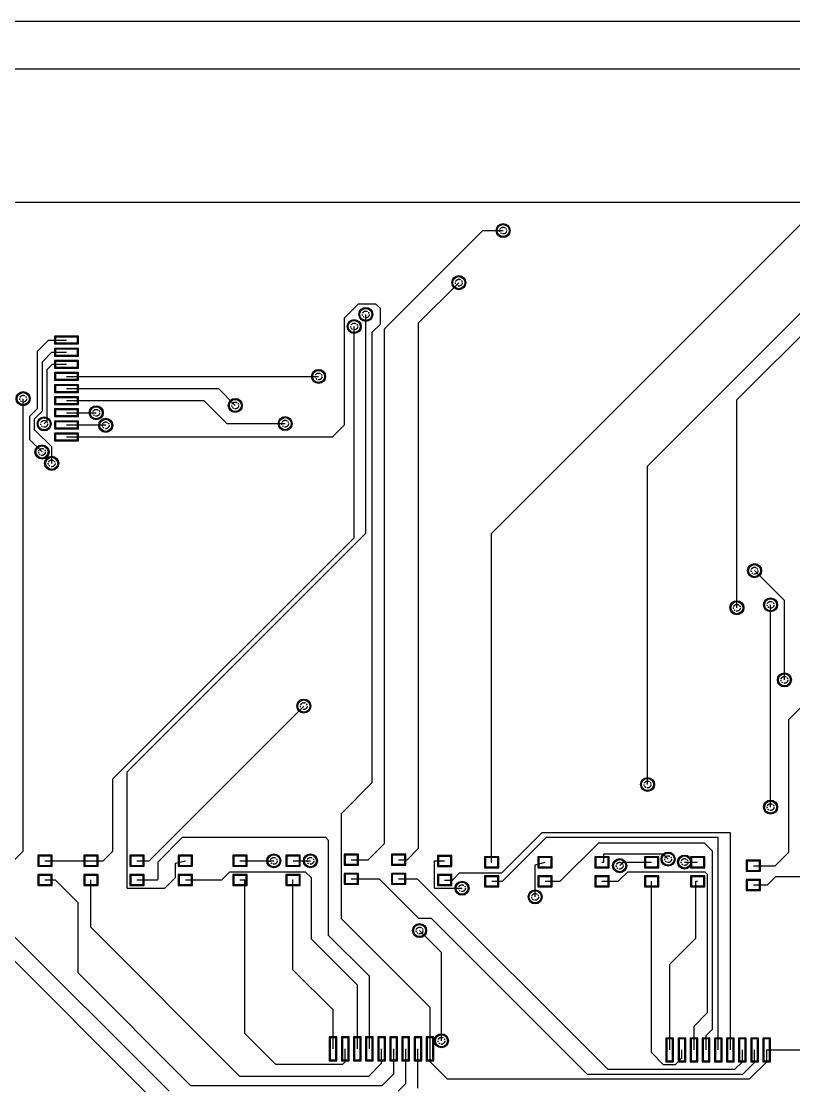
# Model space of a CAD drawing. Extents: x 208 to 628, y 649 to 1243.
# Drawn here: x 297.1 to 378.1, y 1131 to 1242.7 of the extents above; entities that cross this region are included whole.
import ezdxf

# ---------------------------------------------------------------- set-up
doc = ezdxf.new("R2010")
doc.units = 0
doc.header["$MEASUREMENT"] = 0
doc.linetypes.add('PHANTOM2', pattern=[1.25, 0.625, -0.125, 0.125, -0.125, 0.125, -0.125])
doc.layers.get('0').update_dxf_attribs({"linetype": 'CONTINUOUS'})
for name, color, linetype in [('BottomSolder', 6, 'CONTINUOUS'), ('MultiLayer', 9, 'CONTINUOUS'), ('TOPLAYER', 250, 'CONTINUOUS'), ('TopPaste', 8, 'CONTINUOUS'), ('TopSolder', 216, 'CONTINUOUS'), ('VIAHOLELAYER', 255, 'PHANTOM2')]:
    doc.layers.add(name, color=color, linetype=linetype)
doc.layers.add('Рамка2', color=7, linetype='CONTINUOUS', lineweight=25)

msp = doc.modelspace()

# ---------------------------------------------------------------- linework, layer by layer
at = {"linetype": 'Continuous'}
msp.add_lwpolyline([(208.147, 648.65), (208.147, 1242.65), (628.147, 1242.65), (628.147, 648.65)], close=True, dxfattribs=at)
at = {"layer": 'BottomSolder'}
for centre in [(347.616, 1220.7), (342.968, 1215.239), (333.214, 1211.912), (331.995, 1210.642), (328.261, 1205.41), (297.273, 1203.073), (304.944, 1201.6), (319.524, 1202.362), (299.483, 1200.431), (324.756, 1200.457), (305.935, 1200.279), (299.255, 1197.485), (300.271, 1196.291), (373.981, 1185.039), (375.658, 1181.457), (372.127, 1181.153), (377.106, 1173.583), (326.712, 1170.84), (362.755, 1162.611), (375.658, 1160.248), (323.562, 1154.61), (327.398, 1154.61), (364.914, 1154.787), (359.834, 1154.102), (366.641, 1154.483), (343.298, 1151.739), (350.969, 1150.825), (338.853, 1147.294), (341.139, 1135.737)]:
    msp.add_circle(centre, 0.737, dxfattribs=at)
at = {"layer": 'MultiLayer'}
for centre in [(347.616, 1220.7), (342.968, 1215.239), (333.214, 1211.912), (331.995, 1210.642), (328.261, 1205.41), (297.273, 1203.073), (304.944, 1201.6), (319.524, 1202.362), (324.756, 1200.457), (299.483, 1200.431), (305.935, 1200.279), (299.255, 1197.485), (300.271, 1196.291), (373.981, 1185.039), (372.127, 1181.153), (375.658, 1181.457), (377.106, 1173.583), (326.712, 1170.84), (362.755, 1162.611), (375.658, 1160.248), (364.914, 1154.787), (323.562, 1154.61), (327.398, 1154.61), (359.834, 1154.102), (366.641, 1154.483), (343.298, 1151.739), (350.969, 1150.825), (338.853, 1147.294), (341.139, 1135.737)]:
    msp.add_circle(centre, 0.635, dxfattribs=at)
at = {"layer": 'TOPLAYER'}
for p, q in [((245.33, 1223.698), (558.004, 1223.698)), ((346.397, 1188.925), (380.382, 1222.91)), ((362.755, 1196.012), (389.145, 1222.402)), ((372.127, 1202.946), (391.076, 1221.894)), ((335.17, 1210.396), (345.475, 1220.7)), ((345.475, 1220.7), (347.616, 1220.7)), ((338.752, 1211.023), (342.968, 1215.239)), ((330.979, 1211.556), (332.452, 1213.03)), ((332.452, 1213.03), (334.227, 1213.03)), ((334.227, 1213.03), (334.735, 1212.522)), ((334.735, 1210.9), (334.735, 1212.522)), ((330.979, 1200.33), (330.979, 1211.556)), ((333.214, 1188.976), (333.214, 1211.912)), ((331.995, 1188.493), (331.995, 1210.642)), ((333.875, 1210.04), (334.735, 1210.9)), ((333.875, 1162.814), (333.875, 1210.04)), ((335.17, 1156.422), (335.17, 1210.396)), ((338.752, 1155.94), (338.752, 1211.023)), ((298.794, 1208.073), (299.94, 1209.22)), ((299.94, 1209.22), (301.824, 1209.22)), ((302.974, 1209.52), (300.674, 1209.52)), ((300.674, 1209.52), (300.674, 1208.92)), ((300.674, 1208.92), (302.974, 1208.92)), ((302.974, 1208.92), (302.974, 1209.52)), ((298.794, 1202.061), (298.794, 1208.073)), ((299.298, 1206.951), (300.296, 1207.95)), ((300.296, 1207.95), (301.824, 1207.95)), ((302.974, 1208.25), (300.674, 1208.25)), ((300.674, 1208.25), (300.674, 1207.65)), ((302.974, 1207.65), (302.974, 1208.25)), ((299.298, 1201.795), (299.298, 1206.951)), ((299.802, 1206.134), (300.347, 1206.68)), ((300.347, 1206.68), (301.824, 1206.68)), ((300.674, 1207.65), (302.974, 1207.65)), ((302.974, 1206.98), (300.674, 1206.98)), ((300.674, 1206.98), (300.674, 1206.38)), ((302.974, 1206.38), (302.974, 1206.98)), ((299.802, 1200.749), (299.802, 1206.134)), ((300.674, 1206.38), (302.974, 1206.38)), ((302.974, 1205.71), (300.674, 1205.71)), ((300.674, 1205.71), (300.674, 1205.11)), ((302.974, 1205.11), (302.974, 1205.71)), ((300.674, 1205.11), (302.974, 1205.11)), ((302.974, 1204.44), (300.674, 1204.44)), ((300.674, 1204.44), (300.674, 1203.84)), ((301.824, 1205.41), (328.261, 1205.41)), ((302.974, 1203.84), (302.974, 1204.44)), ((300.674, 1203.84), (302.974, 1203.84)), ((301.824, 1204.14), (317.746, 1204.14)), ((317.746, 1204.14), (319.524, 1202.362)), ((297.273, 1155.626), (297.273, 1203.073)), ((302.974, 1203.17), (300.674, 1203.17)), ((300.674, 1203.17), (300.674, 1202.57)), ((300.674, 1202.57), (302.974, 1202.57)), ((301.824, 1202.87), (316.222, 1202.87)), ((302.974, 1202.57), (302.974, 1203.17)), ((316.222, 1202.87), (318.635, 1200.457)), ((372.127, 1181.153), (372.127, 1202.946)), ((297.967, 1201.234), (298.794, 1202.061)), ((297.967, 1198.772), (297.967, 1201.234)), ((298.471, 1200.968), (299.298, 1201.795)), ((302.974, 1201.9), (300.674, 1201.9)), ((300.674, 1201.9), (300.674, 1201.3)), ((300.674, 1201.3), (302.974, 1201.3)), ((301.824, 1201.6), (304.944, 1201.6)), ((302.974, 1201.3), (302.974, 1201.9)), ((298.471, 1199.822), (298.471, 1200.968)), ((299.483, 1200.431), (299.802, 1200.749)), ((302.974, 1200.63), (300.674, 1200.63)), ((300.674, 1200.63), (300.674, 1200.03)), ((300.674, 1200.03), (302.974, 1200.03)), ((301.824, 1200.33), (305.884, 1200.33)), ((302.974, 1200.03), (302.974, 1200.63)), ((305.884, 1200.33), (305.935, 1200.279)), ((318.635, 1200.457), (324.756, 1200.457)), ((329.709, 1199.06), (330.979, 1200.33)), ((298.471, 1199.822), (300.271, 1198.022)), ((302.974, 1199.36), (300.674, 1199.36)), ((300.674, 1199.36), (300.674, 1198.76)), ((301.824, 1199.06), (329.709, 1199.06)), ((302.974, 1198.76), (302.974, 1199.36)), ((297.967, 1198.772), (299.255, 1197.485)), ((300.271, 1196.291), (300.271, 1198.022)), ((300.674, 1198.76), (302.974, 1198.76)), ((362.755, 1162.611), (362.755, 1196.012)), ((308.17, 1163.931), (333.214, 1188.976)), ((346.397, 1154.467), (346.397, 1188.925)), ((306.697, 1163.195), (331.995, 1188.493)), ((373.981, 1185.039), (377.106, 1181.915)), ((375.658, 1160.248), (375.658, 1181.457)), ((377.106, 1173.583), (377.106, 1181.915)), ((377.588, 1169.443), (381.043, 1172.898)), ((310.481, 1154.61), (326.712, 1170.84)), ((377.588, 1155.533), (377.588, 1169.443)), ((306.697, 1155.626), (306.697, 1163.195)), ((308.17, 1151.739), (308.17, 1163.931)), ((330.649, 1159.588), (333.875, 1162.814)), ((330.649, 1148.514), (330.649, 1159.588)), ((347.464, 1153.34), (351.709, 1157.585)), ((351.709, 1157.585), (371.387, 1157.585)), ((371.387, 1157.585), (371.439, 1157.534)), ((311.438, 1154.513), (313.998, 1157.073)), ((313.998, 1157.073), (328.979, 1157.073)), ((328.979, 1157.073), (329.303, 1156.749)), ((329.303, 1146.786), (329.303, 1156.749)), ((347.531, 1152.467), (352.145, 1157.081)), ((352.145, 1157.081), (370.138, 1157.081)), ((353.601, 1152.467), (357.645, 1156.511)), ((357.645, 1156.511), (368.677, 1156.511)), ((368.677, 1156.511), (369.562, 1155.626)), ((370.138, 1157.081), (370.169, 1157.051)), ((370.169, 1134.776), (370.169, 1157.051)), ((371.439, 1134.776), (371.439, 1157.534)), ((296.257, 1154.61), (297.273, 1155.626)), ((305.681, 1154.61), (306.697, 1155.626)), ((333.468, 1154.721), (335.17, 1156.422)), ((337.532, 1154.721), (338.752, 1155.94)), ((358.157, 1155.346), (364.355, 1155.346)), ((358.157, 1154.467), (358.157, 1155.346)), ((364.355, 1155.346), (364.914, 1154.787)), ((369.562, 1136.96), (369.562, 1155.626)), ((376.14, 1154.086), (377.588, 1155.533)), ((300.207, 1155.085), (298.907, 1155.085)), ((298.907, 1155.085), (298.907, 1154.135)), ((299.557, 1154.61), (304.383, 1154.61)), ((300.207, 1154.135), (300.207, 1155.085)), ((305.033, 1155.085), (303.733, 1155.085)), ((303.733, 1155.085), (303.733, 1154.135)), ((304.383, 1154.61), (305.681, 1154.61)), ((305.033, 1154.135), (305.033, 1155.085)), ((309.859, 1155.085), (308.559, 1155.085)), ((308.559, 1155.085), (308.559, 1154.135)), ((309.209, 1154.61), (310.481, 1154.61)), ((309.859, 1154.135), (309.859, 1155.085)), ((311.438, 1152.7), (311.438, 1154.513)), ((313.25, 1154.356), (314.289, 1154.61)), ((313.25, 1152.857), (313.25, 1154.356)), ((314.939, 1155.085), (313.639, 1155.085)), ((313.639, 1155.085), (313.639, 1154.135)), ((314.939, 1154.135), (314.939, 1155.085)), ((320.654, 1155.085), (319.354, 1155.085)), ((319.354, 1155.085), (319.354, 1154.135)), ((320.004, 1154.61), (323.562, 1154.61)), ((320.654, 1154.135), (320.654, 1155.085)), ((326.242, 1155.085), (324.942, 1155.085)), ((324.942, 1155.085), (324.942, 1154.135)), ((325.592, 1154.61), (327.398, 1154.61)), ((326.242, 1154.135), (326.242, 1155.085)), ((332.338, 1155.196), (331.038, 1155.196)), ((331.038, 1155.196), (331.038, 1154.246)), ((331.038, 1154.246), (332.338, 1154.246)), ((331.688, 1154.721), (333.468, 1154.721)), ((332.338, 1154.246), (332.338, 1155.196)), ((337.291, 1155.196), (335.991, 1155.196)), ((335.991, 1155.196), (335.991, 1154.246)), ((335.991, 1154.246), (337.291, 1154.246)), ((336.641, 1154.721), (337.532, 1154.721)), ((337.291, 1154.246), (337.291, 1155.196)), ((340.428, 1151.739), (340.428, 1154.594)), ((340.428, 1154.594), (341.467, 1154.594)), ((342.117, 1155.069), (340.817, 1155.069)), ((340.817, 1155.069), (340.817, 1154.119)), ((342.117, 1154.119), (342.117, 1155.069)), ((347.07, 1154.942), (345.77, 1154.942)), ((345.77, 1154.942), (345.77, 1153.992)), ((346.397, 1154.467), (346.42, 1154.467)), ((347.07, 1153.992), (347.07, 1154.942)), ((350.969, 1154.187), (352.008, 1154.467)), ((352.658, 1154.942), (351.358, 1154.942)), ((351.358, 1154.942), (351.358, 1153.992)), ((352.658, 1153.992), (352.658, 1154.942)), ((358.627, 1154.942), (357.327, 1154.942)), ((357.327, 1154.942), (357.327, 1153.992)), ((357.977, 1154.467), (358.157, 1154.467)), ((358.627, 1153.992), (358.627, 1154.942)), ((359.834, 1154.102), (360.199, 1154.467)), ((360.199, 1154.467), (363.184, 1154.467)), ((363.834, 1154.942), (362.534, 1154.942)), ((362.534, 1154.942), (362.534, 1153.992)), ((363.834, 1153.992), (363.834, 1154.942)), ((366.641, 1154.483), (366.657, 1154.467)), ((366.657, 1154.467), (368.01, 1154.467)), ((368.66, 1154.942), (367.36, 1154.942)), ((367.36, 1154.942), (367.36, 1153.992)), ((368.66, 1153.992), (368.66, 1154.942)), ((374.502, 1154.561), (373.202, 1154.561)), ((373.202, 1154.561), (373.202, 1153.611)), ((374.502, 1153.611), (374.502, 1154.561)), ((298.907, 1154.135), (300.207, 1154.135)), ((303.733, 1154.135), (305.033, 1154.135)), ((308.559, 1154.135), (309.859, 1154.135)), ((313.639, 1154.135), (314.939, 1154.135)), ((318.108, 1152.61), (318.965, 1153.467)), ((318.965, 1153.467), (326.864, 1153.467)), ((319.354, 1154.135), (320.654, 1154.135)), ((324.942, 1154.135), (326.242, 1154.135)), ((326.864, 1153.467), (327.499, 1152.832)), ((332.338, 1153.196), (331.038, 1153.196)), ((331.038, 1153.196), (331.038, 1152.246)), ((332.338, 1152.246), (332.338, 1153.196)), ((337.291, 1153.196), (335.991, 1153.196)), ((335.991, 1153.196), (335.991, 1152.246)), ((337.291, 1152.246), (337.291, 1153.196)), ((340.817, 1154.119), (342.117, 1154.119)), ((342.288, 1152.594), (343.034, 1153.34)), ((343.034, 1153.34), (347.464, 1153.34)), ((345.77, 1153.992), (347.07, 1153.992)), ((350.969, 1150.825), (350.969, 1154.187)), ((351.358, 1153.992), (352.658, 1153.992)), ((357.327, 1153.992), (358.627, 1153.992)), ((359.673, 1152.467), (360.673, 1153.467)), ((360.673, 1153.467), (368.774, 1153.467)), ((362.534, 1153.992), (363.834, 1153.992)), ((367.36, 1153.992), (368.66, 1153.992)), ((368.774, 1153.467), (369.054, 1153.187)), ((369.054, 1138.712), (369.054, 1153.187)), ((373.202, 1153.611), (374.502, 1153.611)), ((373.852, 1154.086), (376.14, 1154.086)), ((300.207, 1153.085), (298.907, 1153.085)), ((298.907, 1153.085), (298.907, 1152.135)), ((298.907, 1152.135), (300.207, 1152.135)), ((299.557, 1152.61), (300.62, 1152.61)), ((300.207, 1152.135), (300.207, 1153.085)), ((300.62, 1152.61), (303.039, 1150.19)), ((305.033, 1153.085), (303.733, 1153.085)), ((303.733, 1153.085), (303.733, 1152.135)), ((303.733, 1152.135), (305.033, 1152.135)), ((304.36, 1152.61), (304.383, 1152.61)), ((304.36, 1147.65), (304.36, 1152.61)), ((305.033, 1152.135), (305.033, 1153.085)), ((309.859, 1153.085), (308.559, 1153.085)), ((308.559, 1153.085), (308.559, 1152.135)), ((308.559, 1152.135), (309.859, 1152.135)), ((309.209, 1152.61), (311.347, 1152.61)), ((309.859, 1152.135), (309.859, 1153.085)), ((311.347, 1152.61), (311.438, 1152.7)), ((312.132, 1151.739), (313.25, 1152.857)), ((314.939, 1153.085), (313.639, 1153.085)), ((313.639, 1153.085), (313.639, 1152.135)), ((313.639, 1152.135), (314.939, 1152.135)), ((314.289, 1152.61), (318.108, 1152.61)), ((314.939, 1152.135), (314.939, 1153.085)), ((320.654, 1153.085), (319.354, 1153.085)), ((319.354, 1153.085), (319.354, 1152.135)), ((319.354, 1152.135), (320.654, 1152.135)), ((320.004, 1152.61), (320.526, 1152.61)), ((320.526, 1136.487), (320.526, 1152.61)), ((320.654, 1152.135), (320.654, 1153.085)), ((326.242, 1153.085), (324.942, 1153.085)), ((324.942, 1153.085), (324.942, 1152.135)), ((324.942, 1152.135), (326.242, 1152.135)), ((325.569, 1152.61), (325.592, 1152.61)), ((325.569, 1143.18), (325.569, 1152.61)), ((326.242, 1152.135), (326.242, 1153.085)), ((327.499, 1146.405), (327.499, 1152.832)), ((331.038, 1152.246), (332.338, 1152.246)), ((331.688, 1152.721), (334.611, 1152.721)), ((334.611, 1152.721), (338.743, 1148.589)), ((335.991, 1152.246), (337.291, 1152.246)), ((336.641, 1152.721), (338.609, 1152.721)), ((338.609, 1152.721), (358.585, 1132.744)), ((342.117, 1153.069), (340.817, 1153.069)), ((340.817, 1153.069), (340.817, 1152.119)), ((340.817, 1152.119), (342.117, 1152.119)), ((341.467, 1152.594), (342.288, 1152.594)), ((342.117, 1152.119), (342.117, 1153.069)), ((347.07, 1152.942), (345.77, 1152.942)), ((345.77, 1152.942), (345.77, 1151.992)), ((345.77, 1151.992), (347.07, 1151.992)), ((346.42, 1152.467), (347.531, 1152.467)), ((347.07, 1151.992), (347.07, 1152.942)), ((352.658, 1152.942), (351.358, 1152.942)), ((351.358, 1152.942), (351.358, 1151.992)), ((351.358, 1151.992), (352.658, 1151.992)), ((352.008, 1152.467), (353.601, 1152.467)), ((352.658, 1151.992), (352.658, 1152.942)), ((358.627, 1152.942), (357.327, 1152.942)), ((357.327, 1152.942), (357.327, 1151.992)), ((357.327, 1151.992), (358.627, 1151.992)), ((357.977, 1152.467), (359.673, 1152.467)), ((358.627, 1151.992), (358.627, 1152.942)), ((363.834, 1152.942), (362.534, 1152.942)), ((362.534, 1152.942), (362.534, 1151.992)), ((362.534, 1151.992), (363.834, 1151.992)), ((363.161, 1152.467), (363.184, 1152.467)), ((363.161, 1134.493), (363.161, 1152.467)), ((363.834, 1151.992), (363.834, 1152.942)), ((368.66, 1152.942), (367.36, 1152.942)), ((367.36, 1152.942), (367.36, 1151.992)), ((367.36, 1151.992), (368.66, 1151.992)), ((367.835, 1152.467), (368.01, 1152.467)), ((367.835, 1146.507), (367.835, 1152.467)), ((368.66, 1151.992), (368.66, 1152.942)), ((374.502, 1152.561), (373.202, 1152.561)), ((373.202, 1152.561), (373.202, 1151.611)), ((373.852, 1152.086), (375.318, 1152.086)), ((374.502, 1151.611), (374.502, 1152.561)), ((375.318, 1152.086), (376.191, 1152.959)), ((376.191, 1152.959), (391.609, 1152.959)), ((308.17, 1151.739), (312.132, 1151.739)), ((340.428, 1151.739), (343.298, 1151.739)), ((373.202, 1151.611), (374.502, 1151.611)), ((303.039, 1142.849), (303.039, 1150.19)), ((291.533, 1148.945), (310.57, 1129.908)), ((295.038, 1147.98), (312.576, 1130.442)), ((304.36, 1147.65), (319.981, 1132.029)), ((330.649, 1148.514), (339.943, 1139.22)), ((338.743, 1148.589), (340.057, 1148.589)), ((340.057, 1148.589), (356.406, 1132.24)), ((327.499, 1146.405), (332.323, 1141.582)), ((329.303, 1146.786), (333.593, 1142.497)), ((338.853, 1147.294), (341.139, 1145.008)), ((365.089, 1143.761), (367.835, 1146.507)), ((341.139, 1135.737), (341.139, 1145.008)), ((325.569, 1143.18), (329.783, 1138.966)), ((365.089, 1134.776), (365.089, 1143.761)), ((303.039, 1142.849), (314.825, 1131.064)), ((333.593, 1134.903), (333.593, 1142.497)), ((332.323, 1134.903), (332.323, 1141.582)), ((329.783, 1134.903), (329.783, 1138.966)), ((339.943, 1134.903), (339.943, 1139.22)), ((367.629, 1137.287), (369.054, 1138.712)), ((320.526, 1136.487), (323.74, 1133.274)), ((367.629, 1134.776), (367.629, 1137.287)), ((368.899, 1136.296), (369.562, 1136.96)), ((330.083, 1136.053), (329.483, 1136.053)), ((329.483, 1136.053), (329.483, 1133.753)), ((330.083, 1133.753), (330.083, 1136.053)), ((331.353, 1136.053), (330.753, 1136.053)), ((330.753, 1136.053), (330.753, 1133.753)), ((331.353, 1133.753), (331.353, 1136.053)), ((332.623, 1136.053), (332.023, 1136.053)), ((332.023, 1136.053), (332.023, 1133.753)), ((332.623, 1133.753), (332.623, 1136.053)), ((333.893, 1136.053), (333.293, 1136.053)), ((333.293, 1136.053), (333.293, 1133.753)), ((333.893, 1133.753), (333.893, 1136.053)), ((335.163, 1136.053), (334.563, 1136.053)), ((334.563, 1136.053), (334.563, 1133.753)), ((335.163, 1133.753), (335.163, 1136.053)), ((336.433, 1136.053), (335.833, 1136.053)), ((335.833, 1136.053), (335.833, 1133.753)), ((336.433, 1133.753), (336.433, 1136.053)), ((337.703, 1136.053), (337.103, 1136.053)), ((337.103, 1136.053), (337.103, 1133.753)), ((337.703, 1133.753), (337.703, 1136.053)), ((338.973, 1136.053), (338.373, 1136.053)), ((338.373, 1136.053), (338.373, 1133.753)), ((338.973, 1133.753), (338.973, 1136.053)), ((340.243, 1136.053), (339.643, 1136.053)), ((339.643, 1136.053), (339.643, 1133.753)), ((340.243, 1133.753), (340.243, 1136.053)), ((365.389, 1135.926), (364.789, 1135.926)), ((364.789, 1135.926), (364.789, 1133.626)), ((365.389, 1133.626), (365.389, 1135.926)), ((366.659, 1135.926), (366.059, 1135.926)), ((366.059, 1135.926), (366.059, 1133.626)), ((366.659, 1133.626), (366.659, 1135.926)), ((367.929, 1135.926), (367.329, 1135.926)), ((367.329, 1135.926), (367.329, 1133.626)), ((367.929, 1133.626), (367.929, 1135.926)), ((369.199, 1135.926), (368.599, 1135.926)), ((368.599, 1135.926), (368.599, 1133.626)), ((368.899, 1134.776), (368.899, 1136.296)), ((369.199, 1133.626), (369.199, 1135.926)), ((370.469, 1135.926), (369.869, 1135.926)), ((369.869, 1135.926), (369.869, 1133.626)), ((370.469, 1133.626), (370.469, 1135.926)), ((371.739, 1135.926), (371.139, 1135.926)), ((371.139, 1135.926), (371.139, 1133.626)), ((371.739, 1133.626), (371.739, 1135.926)), ((373.009, 1135.926), (372.409, 1135.926)), ((372.409, 1135.926), (372.409, 1133.626)), ((373.009, 1133.626), (373.009, 1135.926)), ((374.279, 1135.926), (373.679, 1135.926)), ((373.679, 1135.926), (373.679, 1133.626)), ((374.279, 1133.626), (374.279, 1135.926)), ((375.549, 1135.926), (374.949, 1135.926)), ((374.949, 1135.926), (374.949, 1133.626)), ((375.549, 1133.626), (375.549, 1135.926)), ((331.053, 1133.528), (331.053, 1134.903)), ((334.863, 1133.375), (334.863, 1134.903)), ((336.133, 1132.258), (336.133, 1134.903)), ((337.403, 1131.242), (337.403, 1134.903)), ((338.673, 1130.753), (338.673, 1134.903)), ((339.943, 1133.531), (339.943, 1134.903)), ((363.161, 1134.493), (364.406, 1133.248)), ((366.359, 1133.934), (366.359, 1134.776)), ((372.709, 1133.528), (372.709, 1134.776)), ((373.979, 1133.473), (373.979, 1134.776)), ((375.249, 1134.776), (375.249, 1134.798)), ((375.249, 1134.798), (386.681, 1134.798)), ((375.249, 1133.525), (375.249, 1134.776)), ((323.74, 1133.274), (330.799, 1133.274)), ((329.483, 1133.753), (330.083, 1133.753)), ((330.753, 1133.753), (331.353, 1133.753)), ((330.799, 1133.274), (331.053, 1133.528)), ((332.023, 1133.753), (332.623, 1133.753)), ((333.293, 1133.753), (333.893, 1133.753)), ((333.516, 1132.029), (334.863, 1133.375)), ((334.563, 1133.753), (335.163, 1133.753)), ((335.833, 1133.753), (336.433, 1133.753)), ((337.103, 1133.753), (337.703, 1133.753)), ((338.373, 1133.753), (338.973, 1133.753)), ((339.643, 1133.753), (340.243, 1133.753)), ((339.943, 1133.531), (341.737, 1131.736)), ((364.406, 1133.248), (365.673, 1133.248)), ((364.789, 1133.626), (365.389, 1133.626)), ((365.673, 1133.248), (366.359, 1133.934)), ((366.059, 1133.626), (366.659, 1133.626)), ((367.329, 1133.626), (367.929, 1133.626)), ((368.599, 1133.626), (369.199, 1133.626)), ((369.869, 1133.626), (370.469, 1133.626)), ((371.139, 1133.626), (371.739, 1133.626)), ((371.925, 1132.744), (372.709, 1133.528)), ((372.409, 1133.626), (373.009, 1133.626)), ((372.746, 1132.24), (373.979, 1133.473)), ((373.46, 1131.736), (375.249, 1133.525)), ((373.679, 1133.626), (374.279, 1133.626)), ((374.949, 1133.626), (375.549, 1133.626)), ((319.981, 1132.029), (333.516, 1132.029)), ((334.939, 1131.064), (336.133, 1132.258)), ((356.406, 1132.24), (372.746, 1132.24)), ((358.585, 1132.744), (371.925, 1132.744)), ((314.825, 1131.064), (334.939, 1131.064)), ((336.603, 1130.442), (337.403, 1131.242)), ((341.737, 1131.736), (373.46, 1131.736))]:
    msp.add_line(p, q, dxfattribs=at)
for centre in [(347.616, 1220.7), (342.968, 1215.239), (333.214, 1211.912), (331.995, 1210.642), (328.261, 1205.41), (297.273, 1203.073), (304.944, 1201.6), (319.524, 1202.362), (324.756, 1200.457), (299.483, 1200.431), (305.935, 1200.279), (299.255, 1197.485), (300.271, 1196.291), (373.981, 1185.039), (372.127, 1181.153), (375.658, 1181.457), (377.106, 1173.583), (326.712, 1170.84), (362.755, 1162.611), (375.658, 1160.248), (364.914, 1154.787), (323.562, 1154.61), (327.398, 1154.61), (359.834, 1154.102), (366.641, 1154.483), (343.298, 1151.739), (350.969, 1150.825), (338.853, 1147.294), (341.139, 1135.737)]:
    msp.add_circle(centre, 0.635, dxfattribs=at)
at = {"layer": 'TopPaste'}
for p, q in [((302.974, 1209.52), (300.674, 1209.52)), ((300.674, 1209.52), (300.674, 1208.92)), ((300.674, 1208.92), (302.974, 1208.92)), ((302.974, 1208.92), (302.974, 1209.52)), ((302.974, 1208.25), (300.674, 1208.25)), ((300.674, 1208.25), (300.674, 1207.65)), ((302.974, 1207.65), (302.974, 1208.25)), ((300.674, 1207.65), (302.974, 1207.65)), ((302.974, 1206.98), (300.674, 1206.98)), ((300.674, 1206.98), (300.674, 1206.38)), ((302.974, 1206.38), (302.974, 1206.98)), ((300.674, 1206.38), (302.974, 1206.38)), ((302.974, 1205.71), (300.674, 1205.71)), ((300.674, 1205.71), (300.674, 1205.11)), ((302.974, 1205.11), (302.974, 1205.71)), ((300.674, 1205.11), (302.974, 1205.11)), ((302.974, 1204.44), (300.674, 1204.44)), ((300.674, 1204.44), (300.674, 1203.84)), ((302.974, 1203.84), (302.974, 1204.44)), ((300.674, 1203.84), (302.974, 1203.84)), ((302.974, 1203.17), (300.674, 1203.17)), ((300.674, 1203.17), (300.674, 1202.57)), ((300.674, 1202.57), (302.974, 1202.57)), ((302.974, 1202.57), (302.974, 1203.17)), ((302.974, 1201.9), (300.674, 1201.9)), ((300.674, 1201.9), (300.674, 1201.3)), ((300.674, 1201.3), (302.974, 1201.3)), ((302.974, 1201.3), (302.974, 1201.9)), ((302.974, 1200.63), (300.674, 1200.63)), ((300.674, 1200.63), (300.674, 1200.03)), ((300.674, 1200.03), (302.974, 1200.03)), ((302.974, 1200.03), (302.974, 1200.63)), ((302.974, 1199.36), (300.674, 1199.36)), ((300.674, 1199.36), (300.674, 1198.76)), ((302.974, 1198.76), (302.974, 1199.36)), ((300.674, 1198.76), (302.974, 1198.76)), ((300.207, 1155.085), (298.907, 1155.085)), ((298.907, 1155.085), (298.907, 1154.135)), ((300.207, 1154.135), (300.207, 1155.085)), ((305.033, 1155.085), (303.733, 1155.085)), ((303.733, 1155.085), (303.733, 1154.135)), ((305.033, 1154.135), (305.033, 1155.085)), ((309.859, 1155.085), (308.559, 1155.085)), ((308.559, 1155.085), (308.559, 1154.135)), ((309.859, 1154.135), (309.859, 1155.085)), ((314.939, 1155.085), (313.639, 1155.085)), ((313.639, 1155.085), (313.639, 1154.135)), ((314.939, 1154.135), (314.939, 1155.085)), ((320.654, 1155.085), (319.354, 1155.085)), ((319.354, 1155.085), (319.354, 1154.135)), ((320.654, 1154.135), (320.654, 1155.085)), ((326.242, 1155.085), (324.942, 1155.085)), ((324.942, 1155.085), (324.942, 1154.135)), ((326.242, 1154.135), (326.242, 1155.085)), ((332.338, 1155.196), (331.038, 1155.196)), ((331.038, 1155.196), (331.038, 1154.246)), ((331.038, 1154.246), (332.338, 1154.246)), ((332.338, 1154.246), (332.338, 1155.196)), ((337.291, 1155.196), (335.991, 1155.196)), ((335.991, 1155.196), (335.991, 1154.246)), ((335.991, 1154.246), (337.291, 1154.246)), ((337.291, 1154.246), (337.291, 1155.196)), ((342.117, 1155.069), (340.817, 1155.069)), ((340.817, 1155.069), (340.817, 1154.119)), ((342.117, 1154.119), (342.117, 1155.069)), ((347.07, 1154.942), (345.77, 1154.942)), ((345.77, 1154.942), (345.77, 1153.992)), ((347.07, 1153.992), (347.07, 1154.942)), ((352.658, 1154.942), (351.358, 1154.942)), ((351.358, 1154.942), (351.358, 1153.992)), ((352.658, 1153.992), (352.658, 1154.942)), ((358.627, 1154.942), (357.327, 1154.942)), ((357.327, 1154.942), (357.327, 1153.992)), ((358.627, 1153.992), (358.627, 1154.942)), ((363.834, 1154.942), (362.534, 1154.942)), ((362.534, 1154.942), (362.534, 1153.992)), ((363.834, 1153.992), (363.834, 1154.942)), ((368.66, 1154.942), (367.36, 1154.942)), ((367.36, 1154.942), (367.36, 1153.992)), ((368.66, 1153.992), (368.66, 1154.942)), ((374.502, 1154.561), (373.202, 1154.561)), ((373.202, 1154.561), (373.202, 1153.611)), ((374.502, 1153.611), (374.502, 1154.561)), ((298.907, 1154.135), (300.207, 1154.135)), ((303.733, 1154.135), (305.033, 1154.135)), ((308.559, 1154.135), (309.859, 1154.135)), ((313.639, 1154.135), (314.939, 1154.135)), ((319.354, 1154.135), (320.654, 1154.135)), ((324.942, 1154.135), (326.242, 1154.135)), ((332.338, 1153.196), (331.038, 1153.196)), ((331.038, 1153.196), (331.038, 1152.246)), ((332.338, 1152.246), (332.338, 1153.196)), ((337.291, 1153.196), (335.991, 1153.196)), ((335.991, 1153.196), (335.991, 1152.246)), ((337.291, 1152.246), (337.291, 1153.196)), ((340.817, 1154.119), (342.117, 1154.119)), ((345.77, 1153.992), (347.07, 1153.992)), ((351.358, 1153.992), (352.658, 1153.992)), ((357.327, 1153.992), (358.627, 1153.992)), ((362.534, 1153.992), (363.834, 1153.992)), ((367.36, 1153.992), (368.66, 1153.992)), ((373.202, 1153.611), (374.502, 1153.611)), ((300.207, 1153.085), (298.907, 1153.085)), ((298.907, 1153.085), (298.907, 1152.135)), ((298.907, 1152.135), (300.207, 1152.135)), ((300.207, 1152.135), (300.207, 1153.085)), ((305.033, 1153.085), (303.733, 1153.085)), ((303.733, 1153.085), (303.733, 1152.135)), ((303.733, 1152.135), (305.033, 1152.135)), ((305.033, 1152.135), (305.033, 1153.085)), ((309.859, 1153.085), (308.559, 1153.085)), ((308.559, 1153.085), (308.559, 1152.135)), ((308.559, 1152.135), (309.859, 1152.135)), ((309.859, 1152.135), (309.859, 1153.085)), ((314.939, 1153.085), (313.639, 1153.085)), ((313.639, 1153.085), (313.639, 1152.135)), ((313.639, 1152.135), (314.939, 1152.135)), ((314.939, 1152.135), (314.939, 1153.085)), ((320.654, 1153.085), (319.354, 1153.085)), ((319.354, 1153.085), (319.354, 1152.135)), ((319.354, 1152.135), (320.654, 1152.135)), ((320.654, 1152.135), (320.654, 1153.085)), ((326.242, 1153.085), (324.942, 1153.085)), ((324.942, 1153.085), (324.942, 1152.135)), ((324.942, 1152.135), (326.242, 1152.135)), ((326.242, 1152.135), (326.242, 1153.085)), ((331.038, 1152.246), (332.338, 1152.246)), ((335.991, 1152.246), (337.291, 1152.246)), ((342.117, 1153.069), (340.817, 1153.069)), ((340.817, 1153.069), (340.817, 1152.119)), ((340.817, 1152.119), (342.117, 1152.119)), ((342.117, 1152.119), (342.117, 1153.069)), ((347.07, 1152.942), (345.77, 1152.942)), ((345.77, 1152.942), (345.77, 1151.992)), ((345.77, 1151.992), (347.07, 1151.992)), ((347.07, 1151.992), (347.07, 1152.942)), ((352.658, 1152.942), (351.358, 1152.942)), ((351.358, 1152.942), (351.358, 1151.992)), ((351.358, 1151.992), (352.658, 1151.992)), ((352.658, 1151.992), (352.658, 1152.942)), ((358.627, 1152.942), (357.327, 1152.942)), ((357.327, 1152.942), (357.327, 1151.992)), ((357.327, 1151.992), (358.627, 1151.992)), ((358.627, 1151.992), (358.627, 1152.942)), ((363.834, 1152.942), (362.534, 1152.942)), ((362.534, 1152.942), (362.534, 1151.992)), ((362.534, 1151.992), (363.834, 1151.992)), ((363.834, 1151.992), (363.834, 1152.942)), ((368.66, 1152.942), (367.36, 1152.942)), ((367.36, 1152.942), (367.36, 1151.992)), ((367.36, 1151.992), (368.66, 1151.992)), ((368.66, 1151.992), (368.66, 1152.942)), ((374.502, 1152.561), (373.202, 1152.561)), ((373.202, 1152.561), (373.202, 1151.611)), ((374.502, 1151.611), (374.502, 1152.561)), ((373.202, 1151.611), (374.502, 1151.611)), ((330.083, 1136.053), (329.483, 1136.053)), ((329.483, 1136.053), (329.483, 1133.753)), ((330.083, 1133.753), (330.083, 1136.053)), ((331.353, 1136.053), (330.753, 1136.053)), ((330.753, 1136.053), (330.753, 1133.753)), ((331.353, 1133.753), (331.353, 1136.053)), ((332.623, 1136.053), (332.023, 1136.053)), ((332.023, 1136.053), (332.023, 1133.753)), ((332.623, 1133.753), (332.623, 1136.053)), ((333.893, 1136.053), (333.293, 1136.053)), ((333.293, 1136.053), (333.293, 1133.753)), ((333.893, 1133.753), (333.893, 1136.053)), ((335.163, 1136.053), (334.563, 1136.053)), ((334.563, 1136.053), (334.563, 1133.753)), ((335.163, 1133.753), (335.163, 1136.053)), ((336.433, 1136.053), (335.833, 1136.053)), ((335.833, 1136.053), (335.833, 1133.753)), ((336.433, 1133.753), (336.433, 1136.053)), ((337.703, 1136.053), (337.103, 1136.053)), ((337.103, 1136.053), (337.103, 1133.753)), ((337.703, 1133.753), (337.703, 1136.053)), ((338.973, 1136.053), (338.373, 1136.053)), ((338.373, 1136.053), (338.373, 1133.753)), ((338.973, 1133.753), (338.973, 1136.053)), ((340.243, 1136.053), (339.643, 1136.053)), ((339.643, 1136.053), (339.643, 1133.753)), ((340.243, 1133.753), (340.243, 1136.053)), ((365.389, 1135.926), (364.789, 1135.926)), ((364.789, 1135.926), (364.789, 1133.626)), ((365.389, 1133.626), (365.389, 1135.926)), ((366.659, 1135.926), (366.059, 1135.926)), ((366.059, 1135.926), (366.059, 1133.626)), ((366.659, 1133.626), (366.659, 1135.926)), ((367.929, 1135.926), (367.329, 1135.926)), ((367.329, 1135.926), (367.329, 1133.626)), ((367.929, 1133.626), (367.929, 1135.926)), ((369.199, 1135.926), (368.599, 1135.926)), ((368.599, 1135.926), (368.599, 1133.626)), ((369.199, 1133.626), (369.199, 1135.926)), ((370.469, 1135.926), (369.869, 1135.926)), ((369.869, 1135.926), (369.869, 1133.626)), ((370.469, 1133.626), (370.469, 1135.926)), ((371.739, 1135.926), (371.139, 1135.926)), ((371.139, 1135.926), (371.139, 1133.626)), ((371.739, 1133.626), (371.739, 1135.926)), ((373.009, 1135.926), (372.409, 1135.926)), ((372.409, 1135.926), (372.409, 1133.626)), ((373.009, 1133.626), (373.009, 1135.926)), ((374.279, 1135.926), (373.679, 1135.926)), ((373.679, 1135.926), (373.679, 1133.626)), ((374.279, 1133.626), (374.279, 1135.926)), ((375.549, 1135.926), (374.949, 1135.926)), ((374.949, 1135.926), (374.949, 1133.626)), ((375.549, 1133.626), (375.549, 1135.926)), ((329.483, 1133.753), (330.083, 1133.753)), ((330.753, 1133.753), (331.353, 1133.753)), ((332.023, 1133.753), (332.623, 1133.753)), ((333.293, 1133.753), (333.893, 1133.753)), ((334.563, 1133.753), (335.163, 1133.753)), ((335.833, 1133.753), (336.433, 1133.753)), ((337.103, 1133.753), (337.703, 1133.753)), ((338.373, 1133.753), (338.973, 1133.753)), ((339.643, 1133.753), (340.243, 1133.753)), ((364.789, 1133.626), (365.389, 1133.626)), ((366.059, 1133.626), (366.659, 1133.626)), ((367.329, 1133.626), (367.929, 1133.626)), ((368.599, 1133.626), (369.199, 1133.626)), ((369.869, 1133.626), (370.469, 1133.626)), ((371.139, 1133.626), (371.739, 1133.626)), ((372.409, 1133.626), (373.009, 1133.626)), ((373.679, 1133.626), (374.279, 1133.626)), ((374.949, 1133.626), (375.549, 1133.626))]:
    msp.add_line(p, q, dxfattribs=at)
at = {"layer": 'TopSolder'}
for p, q in [((303.075, 1209.621), (300.572, 1209.621)), ((300.572, 1209.621), (300.572, 1208.818)), ((303.075, 1208.818), (303.075, 1209.621)), ((300.572, 1208.818), (303.075, 1208.818)), ((303.075, 1208.351), (300.572, 1208.351)), ((300.572, 1208.351), (300.572, 1207.548)), ((303.075, 1207.548), (303.075, 1208.351)), ((300.572, 1207.548), (303.075, 1207.548)), ((303.075, 1207.081), (300.572, 1207.081)), ((300.572, 1207.081), (300.572, 1206.278)), ((303.075, 1206.278), (303.075, 1207.081)), ((300.572, 1206.278), (303.075, 1206.278)), ((303.075, 1205.811), (300.572, 1205.811)), ((300.572, 1205.811), (300.572, 1205.008)), ((303.075, 1205.008), (303.075, 1205.811)), ((300.572, 1205.008), (303.075, 1205.008)), ((303.075, 1204.541), (300.572, 1204.541)), ((300.572, 1204.541), (300.572, 1203.738)), ((303.075, 1203.738), (303.075, 1204.541)), ((300.572, 1203.738), (303.075, 1203.738)), ((303.075, 1203.271), (300.572, 1203.271)), ((300.572, 1203.271), (300.572, 1202.468)), ((300.572, 1202.468), (303.075, 1202.468)), ((303.075, 1202.468), (303.075, 1203.271)), ((303.075, 1202.001), (300.572, 1202.001)), ((300.572, 1202.001), (300.572, 1201.198)), ((300.572, 1201.198), (303.075, 1201.198)), ((303.075, 1201.198), (303.075, 1202.001)), ((303.075, 1200.731), (300.572, 1200.731)), ((300.572, 1200.731), (300.572, 1199.928)), ((303.075, 1199.928), (303.075, 1200.731)), ((300.572, 1199.928), (303.075, 1199.928)), ((303.075, 1199.461), (300.572, 1199.461)), ((300.572, 1199.461), (300.572, 1198.658)), ((303.075, 1198.658), (303.075, 1199.461)), ((300.572, 1198.658), (303.075, 1198.658)), ((300.308, 1155.186), (298.805, 1155.186)), ((298.805, 1155.186), (298.805, 1154.033)), ((300.308, 1154.033), (300.308, 1155.186)), ((305.134, 1155.186), (303.631, 1155.186)), ((303.631, 1155.186), (303.631, 1154.033)), ((305.134, 1154.033), (305.134, 1155.186)), ((309.96, 1155.186), (308.457, 1155.186)), ((308.457, 1155.186), (308.457, 1154.033)), ((309.96, 1154.033), (309.96, 1155.186)), ((315.04, 1155.186), (313.537, 1155.186)), ((313.537, 1155.186), (313.537, 1154.033)), ((315.04, 1154.033), (315.04, 1155.186)), ((320.755, 1155.186), (319.252, 1155.186)), ((319.252, 1155.186), (319.252, 1154.033)), ((320.755, 1154.033), (320.755, 1155.186)), ((326.343, 1155.186), (324.84, 1155.186)), ((324.84, 1155.186), (324.84, 1154.033)), ((326.343, 1154.033), (326.343, 1155.186)), ((332.439, 1155.297), (330.936, 1155.297)), ((330.936, 1155.297), (330.936, 1154.144)), ((332.439, 1154.144), (332.439, 1155.297)), ((337.392, 1155.297), (335.889, 1155.297)), ((335.889, 1155.297), (335.889, 1154.144)), ((337.392, 1154.144), (337.392, 1155.297)), ((342.218, 1155.17), (340.715, 1155.17)), ((340.715, 1155.17), (340.715, 1154.017)), ((342.218, 1154.017), (342.218, 1155.17)), ((347.171, 1155.043), (345.668, 1155.043)), ((345.668, 1155.043), (345.668, 1153.89)), ((347.171, 1153.89), (347.171, 1155.043)), ((352.759, 1155.043), (351.256, 1155.043)), ((351.256, 1155.043), (351.256, 1153.89)), ((352.759, 1153.89), (352.759, 1155.043)), ((358.728, 1155.043), (357.225, 1155.043)), ((357.225, 1155.043), (357.225, 1153.89)), ((358.728, 1153.89), (358.728, 1155.043)), ((363.935, 1155.043), (362.432, 1155.043)), ((362.432, 1155.043), (362.432, 1153.89)), ((363.935, 1153.89), (363.935, 1155.043)), ((368.761, 1155.043), (367.258, 1155.043)), ((367.258, 1155.043), (367.258, 1153.89)), ((368.761, 1153.89), (368.761, 1155.043)), ((374.603, 1154.662), (373.1, 1154.662)), ((373.1, 1154.662), (373.1, 1153.509)), ((374.603, 1153.509), (374.603, 1154.662)), ((298.805, 1154.033), (300.308, 1154.033)), ((300.308, 1153.186), (298.805, 1153.186)), ((298.805, 1153.186), (298.805, 1152.033)), ((300.308, 1152.033), (300.308, 1153.186)), ((303.631, 1154.033), (305.134, 1154.033)), ((305.134, 1153.186), (303.631, 1153.186)), ((303.631, 1153.186), (303.631, 1152.033)), ((305.134, 1152.033), (305.134, 1153.186)), ((308.457, 1154.033), (309.96, 1154.033)), ((309.96, 1153.186), (308.457, 1153.186)), ((308.457, 1153.186), (308.457, 1152.033)), ((309.96, 1152.033), (309.96, 1153.186)), ((313.537, 1154.033), (315.04, 1154.033)), ((315.04, 1153.186), (313.537, 1153.186)), ((313.537, 1153.186), (313.537, 1152.033)), ((315.04, 1152.033), (315.04, 1153.186)), ((319.252, 1154.033), (320.755, 1154.033)), ((320.755, 1153.186), (319.252, 1153.186)), ((319.252, 1153.186), (319.252, 1152.033)), ((320.755, 1152.033), (320.755, 1153.186)), ((324.84, 1154.033), (326.343, 1154.033)), ((326.343, 1153.186), (324.84, 1153.186)), ((324.84, 1153.186), (324.84, 1152.033)), ((326.343, 1152.033), (326.343, 1153.186)), ((330.936, 1154.144), (332.439, 1154.144)), ((332.439, 1153.297), (330.936, 1153.297)), ((330.936, 1153.297), (330.936, 1152.144)), ((332.439, 1152.144), (332.439, 1153.297)), ((335.889, 1154.144), (337.392, 1154.144)), ((337.392, 1153.297), (335.889, 1153.297)), ((335.889, 1153.297), (335.889, 1152.144)), ((337.392, 1152.144), (337.392, 1153.297)), ((340.715, 1154.017), (342.218, 1154.017)), ((342.218, 1153.17), (340.715, 1153.17)), ((340.715, 1153.17), (340.715, 1152.017)), ((342.218, 1152.017), (342.218, 1153.17)), ((345.668, 1153.89), (347.171, 1153.89)), ((351.256, 1153.89), (352.759, 1153.89)), ((357.225, 1153.89), (358.728, 1153.89)), ((362.432, 1153.89), (363.935, 1153.89)), ((367.258, 1153.89), (368.761, 1153.89)), ((373.1, 1153.509), (374.603, 1153.509)), ((298.805, 1152.033), (300.308, 1152.033)), ((303.631, 1152.033), (305.134, 1152.033)), ((308.457, 1152.033), (309.96, 1152.033)), ((313.537, 1152.033), (315.04, 1152.033)), ((319.252, 1152.033), (320.755, 1152.033)), ((324.84, 1152.033), (326.343, 1152.033)), ((330.936, 1152.144), (332.439, 1152.144)), ((335.889, 1152.144), (337.392, 1152.144)), ((340.715, 1152.017), (342.218, 1152.017)), ((347.171, 1153.043), (345.668, 1153.043)), ((345.668, 1153.043), (345.668, 1151.89)), ((347.171, 1151.89), (347.171, 1153.043)), ((352.759, 1153.043), (351.256, 1153.043)), ((351.256, 1153.043), (351.256, 1151.89)), ((352.759, 1151.89), (352.759, 1153.043)), ((358.728, 1153.043), (357.225, 1153.043)), ((357.225, 1153.043), (357.225, 1151.89)), ((358.728, 1151.89), (358.728, 1153.043)), ((363.935, 1153.043), (362.432, 1153.043)), ((362.432, 1153.043), (362.432, 1151.89)), ((363.935, 1151.89), (363.935, 1153.043)), ((368.761, 1153.043), (367.258, 1153.043)), ((367.258, 1153.043), (367.258, 1151.89)), ((368.761, 1151.89), (368.761, 1153.043)), ((374.603, 1152.662), (373.1, 1152.662)), ((373.1, 1152.662), (373.1, 1151.509)), ((374.603, 1151.509), (374.603, 1152.662)), ((345.668, 1151.89), (347.171, 1151.89)), ((351.256, 1151.89), (352.759, 1151.89)), ((357.225, 1151.89), (358.728, 1151.89)), ((362.432, 1151.89), (363.935, 1151.89)), ((367.258, 1151.89), (368.761, 1151.89)), ((373.1, 1151.509), (374.603, 1151.509)), ((330.184, 1136.154), (329.381, 1136.154)), ((329.381, 1136.154), (329.381, 1133.651)), ((330.184, 1133.651), (330.184, 1136.154)), ((331.454, 1136.154), (330.651, 1136.154)), ((330.651, 1136.154), (330.651, 1133.651)), ((331.454, 1133.651), (331.454, 1136.154)), ((332.724, 1136.154), (331.921, 1136.154)), ((331.921, 1136.154), (331.921, 1133.651)), ((332.724, 1133.651), (332.724, 1136.154)), ((333.994, 1136.154), (333.191, 1136.154)), ((333.191, 1136.154), (333.191, 1133.651)), ((333.994, 1133.651), (333.994, 1136.154)), ((335.264, 1136.154), (334.461, 1136.154)), ((334.461, 1136.154), (334.461, 1133.651)), ((335.264, 1133.651), (335.264, 1136.154)), ((336.534, 1136.154), (335.731, 1136.154)), ((335.731, 1136.154), (335.731, 1133.651)), ((336.534, 1133.651), (336.534, 1136.154)), ((337.804, 1136.154), (337.001, 1136.154)), ((337.001, 1136.154), (337.001, 1133.651)), ((337.804, 1133.651), (337.804, 1136.154)), ((339.074, 1136.154), (338.271, 1136.154)), ((338.271, 1136.154), (338.271, 1133.651)), ((339.074, 1133.651), (339.074, 1136.154)), ((340.344, 1136.154), (339.541, 1136.154)), ((339.541, 1136.154), (339.541, 1133.651)), ((340.344, 1133.651), (340.344, 1136.154)), ((365.49, 1136.027), (364.687, 1136.027)), ((364.687, 1136.027), (364.687, 1133.524)), ((365.49, 1133.524), (365.49, 1136.027)), ((366.76, 1136.027), (365.957, 1136.027)), ((365.957, 1136.027), (365.957, 1133.524)), ((366.76, 1133.524), (366.76, 1136.027)), ((368.03, 1136.027), (367.227, 1136.027)), ((367.227, 1136.027), (367.227, 1133.524)), ((368.03, 1133.524), (368.03, 1136.027)), ((369.3, 1136.027), (368.497, 1136.027)), ((368.497, 1136.027), (368.497, 1133.524)), ((369.3, 1133.524), (369.3, 1136.027)), ((370.57, 1136.027), (369.767, 1136.027)), ((369.767, 1136.027), (369.767, 1133.524)), ((370.57, 1133.524), (370.57, 1136.027)), ((371.84, 1136.027), (371.037, 1136.027)), ((371.037, 1136.027), (371.037, 1133.524)), ((371.84, 1133.524), (371.84, 1136.027)), ((373.11, 1136.027), (372.307, 1136.027)), ((372.307, 1136.027), (372.307, 1133.524)), ((373.11, 1133.524), (373.11, 1136.027)), ((374.38, 1136.027), (373.577, 1136.027)), ((373.577, 1136.027), (373.577, 1133.524)), ((374.38, 1133.524), (374.38, 1136.027)), ((375.65, 1136.027), (374.847, 1136.027)), ((374.847, 1136.027), (374.847, 1133.524)), ((375.65, 1133.524), (375.65, 1136.027)), ((329.381, 1133.651), (330.184, 1133.651)), ((330.651, 1133.651), (331.454, 1133.651)), ((331.921, 1133.651), (332.724, 1133.651)), ((333.191, 1133.651), (333.994, 1133.651)), ((334.461, 1133.651), (335.264, 1133.651)), ((335.731, 1133.651), (336.534, 1133.651)), ((337.001, 1133.651), (337.804, 1133.651)), ((338.271, 1133.651), (339.074, 1133.651)), ((339.541, 1133.651), (340.344, 1133.651)), ((364.687, 1133.524), (365.49, 1133.524)), ((365.957, 1133.524), (366.76, 1133.524)), ((367.227, 1133.524), (368.03, 1133.524)), ((368.497, 1133.524), (369.3, 1133.524)), ((369.767, 1133.524), (370.57, 1133.524)), ((371.037, 1133.524), (371.84, 1133.524)), ((372.307, 1133.524), (373.11, 1133.524)), ((373.577, 1133.524), (374.38, 1133.524)), ((374.847, 1133.524), (375.65, 1133.524))]:
    msp.add_line(p, q, dxfattribs=at)
for centre in [(347.616, 1220.7), (342.968, 1215.239), (333.214, 1211.912), (331.995, 1210.642), (328.261, 1205.41), (297.273, 1203.073), (304.944, 1201.6), (319.524, 1202.362), (299.483, 1200.431), (324.756, 1200.457), (305.935, 1200.279), (299.255, 1197.485), (300.271, 1196.291), (373.981, 1185.039), (375.658, 1181.457), (372.127, 1181.153), (377.106, 1173.583), (326.712, 1170.84), (362.755, 1162.611), (375.658, 1160.248), (323.562, 1154.61), (327.398, 1154.61), (364.914, 1154.787), (359.834, 1154.102), (366.641, 1154.483), (343.298, 1151.739), (350.969, 1150.825), (338.853, 1147.294), (341.139, 1135.737)]:
    msp.add_circle(centre, 0.737, dxfattribs=at)
at = {"layer": 'VIAHOLELAYER'}
for centre in [(347.616, 1220.7), (342.968, 1215.239), (333.214, 1211.912), (331.995, 1210.642), (328.261, 1205.41), (297.273, 1203.073), (319.524, 1202.362), (304.944, 1201.6), (299.483, 1200.431), (305.935, 1200.279), (324.756, 1200.457), (299.255, 1197.485), (300.271, 1196.291), (373.981, 1185.039), (372.127, 1181.153), (375.658, 1181.457), (377.106, 1173.583), (326.712, 1170.84), (362.755, 1162.611), (375.658, 1160.248), (323.562, 1154.61), (327.398, 1154.61), (359.834, 1154.102), (364.914, 1154.787), (366.641, 1154.483), (343.298, 1151.739), (350.969, 1150.825), (338.853, 1147.294), (341.139, 1135.737)]:
    msp.add_circle(centre, 0.356, dxfattribs=at)
at = {"layer": 'Рамка2', "linetype": 'Continuous'}
msp.add_line((228.147, 1237.65), (623.147, 1237.65), dxfattribs=at)

doc.saveas('drawing.dxf')
